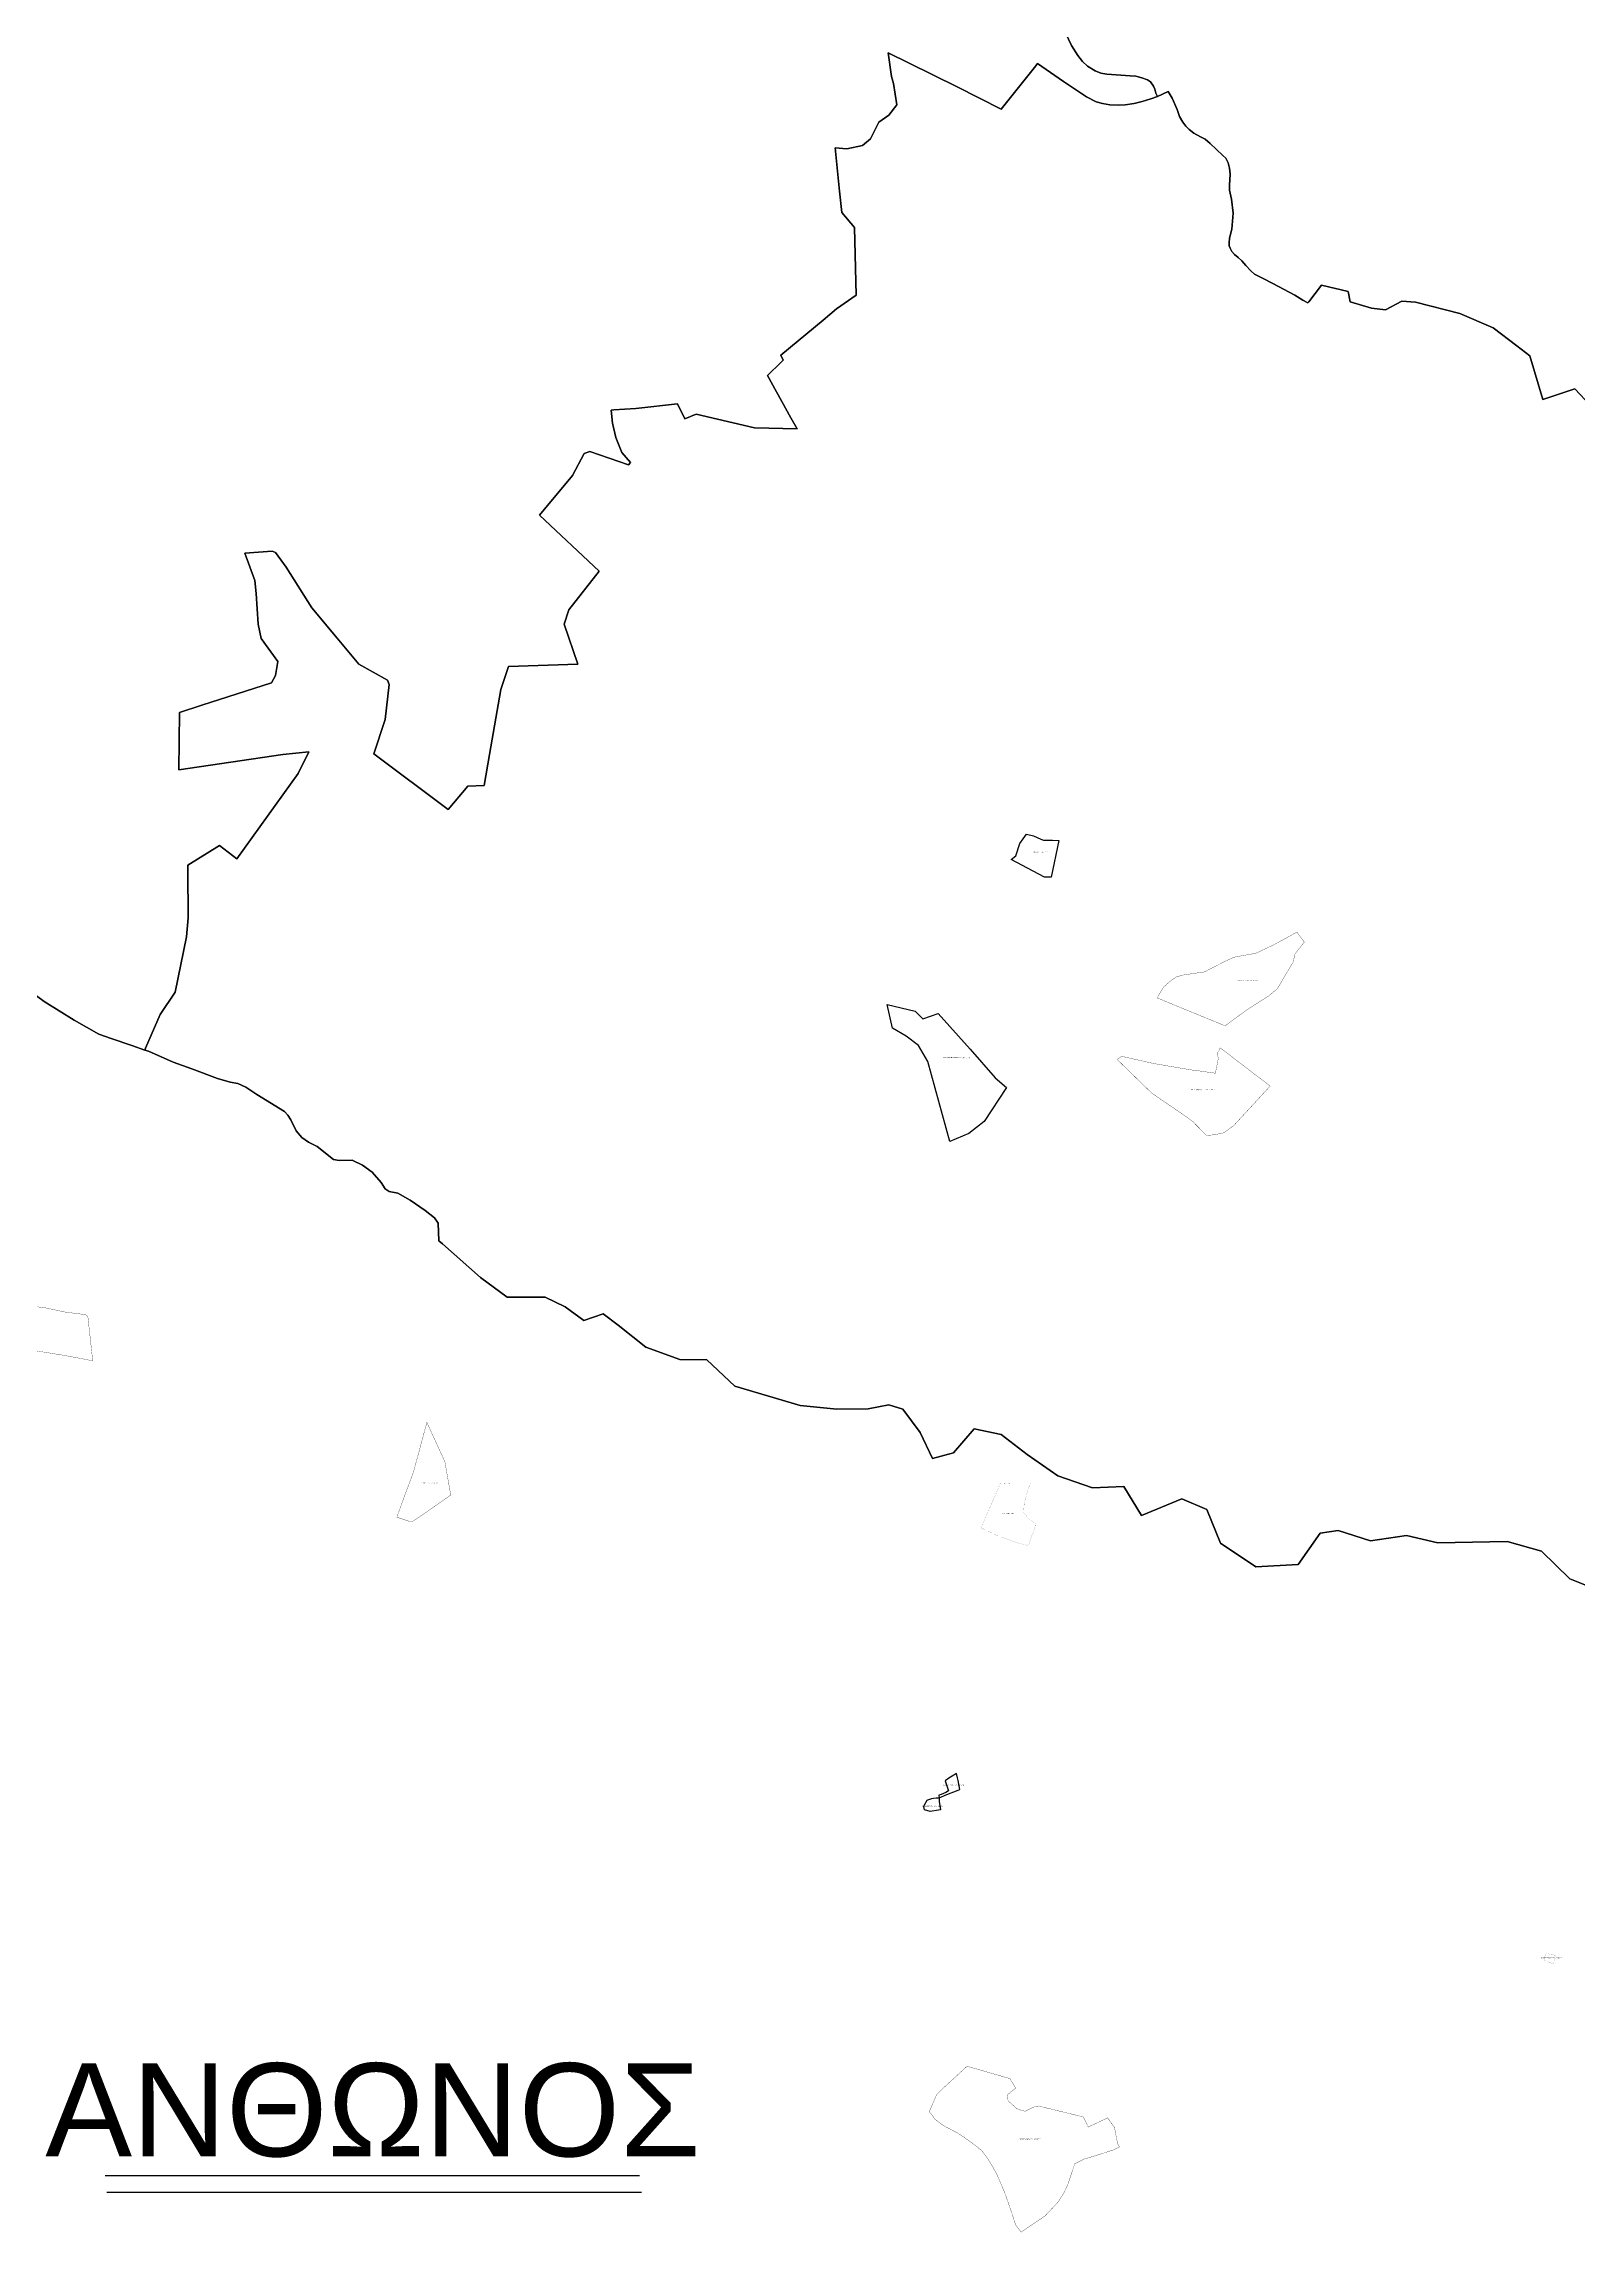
# Model space of a CAD drawing. Header units: metres. Extents: x 245125 to 394351, y 270578 to 4233311.
# Drawn here: x 286441 to 288087, y 4189333 to 4191681 of the extents above; entities that cross this region are included whole.
import ezdxf
from ezdxf.enums import TextEntityAlignment as Align
from ezdxf.lldxf.tags import DXFTag

# ---------------------------------------------------------------- set-up
doc = ezdxf.new("R2010")
doc.units = ezdxf.units.M
doc.linetypes.add('t-orio', pattern=[0.79, 0.5, -0.12, 0.05, -0.12])
for name, color, linetype in [('4495-(228-329)', 103, 'Continuous'), ('ASTOTA', 7, 'Continuous'), ('topo2010', 207, 'Continuous'), ('topo2019', 6, 'Continuous'), ('topo2020', 3, 'Continuous'), ('topo2022', 30, 'Continuous'), ('topo2025', 112, 'Continuous'), ('ΗΛΕΙΑ_Ονομασία ΟΤΑ_ΟΚΧΕ', 6, 'Continuous')]:
    doc.layers.add(name, color=color, linetype=linetype)
doc.styles.add('ARIAL', font='arial.ttf')
doc.styles.get("Standard").update_dxf_attribs({"font": 'arial.ttf'})
tags = doc.linetypes.add('HIDDEN', pattern=[0.375, 0.25, -0.125]).pattern_tags.tags
tags[6:7] = [DXFTag(74, 4), DXFTag(75, 0), DXFTag(340, '0'), DXFTag(46, 1.0), DXFTag(50, 0.0), DXFTag(44, 0.0), DXFTag(45, 0.0)]
tags[4:5] = [DXFTag(74, 4), DXFTag(75, 0), DXFTag(340, '0'), DXFTag(46, 1.0), DXFTag(50, 0.0), DXFTag(44, 0.0), DXFTag(45, 0.0)]

msp = doc.modelspace()

# ---------------------------------------------------------------- linework, layer by layer
at = {"layer": '4495-(228-329)', "color": 103}
for p, q in [((286506.8, 4189394.2), (287080.3, 4189394.2)), ((286508.9, 4189376.5), (287082.3, 4189376.5))]:
    msp.add_line(p, q, dxfattribs=at)
at = {"layer": 'ASTOTA', "color": 253, "linetype": 'HIDDEN', "ltscale": 300}
for points in [[(287534.5, 4191698.8), (287543.8, 4191679.4), (287550.4, 4191668.6), (287555.4, 4191662.3), (287560.9, 4191657.1), (287569, 4191652.2), (287575.2, 4191649.6), (287581.5, 4191648.5), (287591.4, 4191647.8), (287606.5, 4191646.9), (287612.6, 4191646.3), (287619.2, 4191644.5), (287625.1, 4191642.5), (287628.5, 4191640.3), (287631.6, 4191635.6), (287632.9, 4191632.4), (287634.2, 4191628.1), (287635.9, 4191624.7), (287628.9, 4191622.2), (287619.6, 4191619.2), (287611, 4191617), (287601.1, 4191615.5), (287593.6, 4191615.3), (287584.7, 4191615.8), (287576.8, 4191617), (287570, 4191618.9), (287559.9, 4191624.3), (287535, 4191640.7), (287507.3, 4191660.1), (287505.3, 4191657.4), (287468.1, 4191611.1), (287420.9, 4191635), (287369.6, 4191660.3), (287346.9, 4191671.3), (287350.5, 4191646.2), (287352.8, 4191638.5), (287356.4, 4191615.6), (287347.6, 4191604.6), (287336.8, 4191596.9), (287327.9, 4191579.1), (287319.3, 4191571.9), (287302.5, 4191568.6), (287290, 4191569.5), (287294.8, 4191523), (287297.2, 4191500.1), (287310.7, 4191484.2), (287312.7, 4191411.6), (287291.7, 4191396.8), (287277.2, 4191384.8), (287231.7, 4191347), (287234.5, 4191341.7), (287232.2, 4191339.4), (287217.6, 4191325.1), (287242.7, 4191279.7), (287249.2, 4191267.9), (287203.5, 4191269.1), (287141, 4191283.8), (287129, 4191278.9), (287120.9, 4191294.8), (287076.4, 4191289.9), (287052.6, 4191288.3), (287049.9, 4191288.2), (287051.4, 4191274.2), (287054.7, 4191258.8), (287061.1, 4191242.8), (287070.5, 4191231.8), (287068.4, 4191229.5), (287026.9, 4191243.8), (287021, 4191241.7), (287008.2, 4191218.1), (286973.1, 4191175.3), (287037.1, 4191115.2), (287004.3, 4191074), (286999.5, 4191058.5), (287014, 4191015.6), (286939.8, 4191013), (286931.5, 4190988.3), (286919.4, 4190918.8), (286913.5, 4190885.3), (286896.1, 4190884.8), (286875, 4190859.8), (286795.3, 4190919.5), (286807.3, 4190956.4), (286811.6, 4190993.8), (286809.9, 4190998.6), (286779, 4191015.7), (286755.7, 4191043.4), (286728.6, 4191076), (286701.1, 4191119.8), (286689.8, 4191135.3), (286686.2, 4191137), (286656.7, 4191134.6), (286667.4, 4191105.3), (286668.9, 4191091.4), (286671, 4191058.5), (286674.5, 4191043.1), (286692.3, 4191018.4), (286689.7, 4191003.5), (286685.3, 4190995.7), (286610.6, 4190971.6), (286586.6, 4190963.8), (286586.1, 4190902.1), (286697.7, 4190918.8), (286725.5, 4190921.7), (286714.1, 4190898.4), (286648.1, 4190806.6), (286629.6, 4190821.1), (286595.8, 4190799.8), (286595.6, 4190794.6), (286596.1, 4190743.3), (286594.2, 4190723), (286582.2, 4190663.9), (286566, 4190639.6), (286550.3, 4190603.7), (286549.6, 4190601.5), (286535.7, 4190606.4), (286513.3, 4190614.1), (286500.1, 4190618.8), (286473.7, 4190633.7), (286441.6, 4190653.7), (286425, 4190665.9)], [(288100.3, 4191293), (288083.6, 4191311), (288049.4, 4191299.7), (288035.5, 4191346.5), (288021.3, 4191357.2), (287996, 4191376.3), (287960.2, 4191391.7), (287912.6, 4191404), (287898, 4191405.1), (287880.6, 4191395.8), (287865.4, 4191397.4), (287842.6, 4191404.3), (287840.4, 4191415.5), (287811.7, 4191422.2), (287798.2, 4191404.3), (287797.3, 4191403.1), (287792, 4191406), (287783.1, 4191411.3), (287759.6, 4191424.1), (287749.2, 4191429.4), (287740, 4191434.1), (287735.9, 4191437.6), (287730.7, 4191443.4), (287726.5, 4191448.3), (287722.4, 4191451.8), (287718.4, 4191455.2), (287715.5, 4191458.2), (287713.7, 4191461.8), (287712.9, 4191464.4), (287712.7, 4191467.6), (287713.2, 4191472.6), (287715.7, 4191482.4), (287716.5, 4191491), (287717.1, 4191499.4), (287715.3, 4191514.5), (287713.1, 4191524.2), (287713.3, 4191529.4), (287713.8, 4191541.2), (287713, 4191547.7), (287711.7, 4191553.3), (287709.1, 4191558.3), (287705.9, 4191561.3), (287692.5, 4191574), (287687.1, 4191578.8), (287682.2, 4191581.3), (287674.8, 4191585.3), (287670, 4191589.1), (287666.2, 4191592.7), (287663, 4191597.1), (287659.7, 4191603.3), (287656.9, 4191610.8), (287651.7, 4191622.7), (287647.4, 4191630.1), (287635.9, 4191624.7), (287634.2, 4191628.1), (287632.9, 4191632.4), (287631.6, 4191635.6), (287628.5, 4191640.3), (287625.1, 4191642.5), (287619.2, 4191644.5), (287612.6, 4191646.3), (287606.5, 4191646.9), (287591.4, 4191647.8), (287581.5, 4191648.5), (287575.2, 4191649.6), (287569, 4191652.2), (287560.9, 4191657.1), (287555.4, 4191662.3), (287550.4, 4191668.6), (287543.8, 4191679.4), (287534.5, 4191698.8)], [(288100.3, 4191293), (288083.6, 4191311), (288049.4, 4191299.7), (288035.5, 4191346.5), (288021.3, 4191357.2), (287996, 4191376.3), (287960.2, 4191391.7), (287912.6, 4191404), (287898, 4191405.1), (287880.6, 4191395.8), (287865.4, 4191397.4), (287842.6, 4191404.3), (287840.4, 4191415.5), (287811.7, 4191422.2), (287798.2, 4191404.3), (287797.3, 4191403.1), (287792, 4191406), (287783.1, 4191411.3), (287759.6, 4191424.1), (287749.2, 4191429.4), (287740, 4191434.1), (287735.9, 4191437.6), (287730.7, 4191443.4), (287726.5, 4191448.3), (287722.4, 4191451.8), (287718.4, 4191455.2), (287715.5, 4191458.2), (287713.7, 4191461.8), (287712.9, 4191464.4), (287712.7, 4191467.6), (287713.2, 4191472.6), (287715.7, 4191482.4), (287716.5, 4191491), (287717.1, 4191499.4), (287715.3, 4191514.5), (287713.1, 4191524.2), (287713.3, 4191529.4), (287713.8, 4191541.2), (287713, 4191547.7), (287711.7, 4191553.3), (287709.1, 4191558.3), (287705.9, 4191561.3), (287692.5, 4191574), (287687.1, 4191578.8), (287682.2, 4191581.3), (287674.8, 4191585.3), (287670, 4191589.1), (287666.2, 4191592.7), (287663, 4191597.1), (287659.7, 4191603.3), (287656.9, 4191610.8), (287651.7, 4191622.7), (287647.4, 4191630.1), (287635.9, 4191624.7), (287634.2, 4191628.1), (287632.9, 4191632.4), (287631.6, 4191635.6), (287628.5, 4191640.3), (287625.1, 4191642.5), (287619.2, 4191644.5), (287612.6, 4191646.3), (287606.5, 4191646.9), (287591.4, 4191647.8), (287581.5, 4191648.5), (287575.2, 4191649.6), (287569, 4191652.2), (287560.9, 4191657.1), (287555.4, 4191662.3), (287550.4, 4191668.6), (287543.8, 4191679.4), (287534.5, 4191698.8)], [(288103.3, 4190024.4), (288078.2, 4190034.2), (288047.7, 4190064.1), (288010.9, 4190074.3), (287936.6, 4190073.1), (287902.9, 4190080.8), (287864.3, 4190075.3), (287829.6, 4190086.1), (287810.5, 4190083.3), (287786.9, 4190049.8), (287741.3, 4190047.3), (287703.5, 4190072.7), (287689, 4190108.9), (287662.2, 4190120.2), (287618.9, 4190102.3), (287599.7, 4190133.5), (287566.2, 4190132), (287528.9, 4190144.8), (287496.2, 4190167.9), (287468.3, 4190189.3), (287439.1, 4190195.2), (287416.9, 4190169.7), (287394.6, 4190163.6), (287381.2, 4190191.5), (287362.8, 4190216.3), (287347.8, 4190221.2), (287325.6, 4190216.9), (287291.8, 4190216.3), (287252.5, 4190220.4), (287182.5, 4190241.2), (287152.6, 4190269.2), (287123.5, 4190269.6), (287086.9, 4190282.8), (287057.3, 4190306.4), (287041.4, 4190318.8), (287020.6, 4190311.4), (287000.3, 4190326.2), (286979.1, 4190336.5), (286938.3, 4190336.5), (286909.6, 4190357.5), (286868.7, 4190393.7), (286865, 4190396.9), (286864.3, 4190415.9), (286860.4, 4190421.7), (286850.1, 4190429.5), (286834.2, 4190440.7), (286820.9, 4190448.1), (286811.8, 4190449.9), (286807.3, 4190452.8), (286802.9, 4190459.6), (286793.4, 4190470.5), (286783.2, 4190478.3), (286772.1, 4190483.5), (286757.9, 4190483.2), (286751.9, 4190484.2), (286734.5, 4190498.2), (286725, 4190502.7), (286717.8, 4190507.9), (286711.7, 4190515.1), (286706.2, 4190526.6), (286703, 4190531.6), (286699.3, 4190535.6), (286669.7, 4190554.1), (286658, 4190561.8), (286649.3, 4190565.8), (286640.9, 4190567.3), (286627.4, 4190571.2), (286599.8, 4190581.4), (286579.9, 4190588.8), (286553.5, 4190600.3), (286549.6, 4190601.5), (286550.3, 4190603.7), (286566, 4190639.6), (286582.2, 4190663.9), (286594.2, 4190723), (286596.1, 4190743.3), (286595.6, 4190794.6), (286595.8, 4190799.8), (286629.6, 4190821.1), (286648.1, 4190806.6), (286714.1, 4190898.4), (286725.5, 4190921.7), (286697.7, 4190918.8), (286586.1, 4190902.1), (286586.6, 4190963.8), (286610.6, 4190971.6), (286685.3, 4190995.7), (286689.7, 4191003.5), (286692.3, 4191018.4), (286674.5, 4191043.1), (286671, 4191058.5), (286668.9, 4191091.4), (286667.4, 4191105.3), (286656.7, 4191134.6), (286686.2, 4191137), (286689.8, 4191135.3), (286701.1, 4191119.8), (286728.6, 4191076), (286755.7, 4191043.4), (286779, 4191015.7), (286809.9, 4190998.6), (286811.6, 4190993.8), (286807.3, 4190956.4), (286795.3, 4190919.5), (286875, 4190859.8), (286896.1, 4190884.8), (286913.5, 4190885.3), (286919.4, 4190918.8), (286931.5, 4190988.3), (286939.8, 4191013), (287014, 4191015.6), (286999.5, 4191058.5), (287004.3, 4191074), (287037.1, 4191115.2), (286973.1, 4191175.3), (287008.2, 4191218.1), (287021, 4191241.7), (287026.9, 4191243.8), (287068.4, 4191229.5), (287070.5, 4191231.8), (287061.1, 4191242.8), (287054.7, 4191258.8), (287051.4, 4191274.2), (287049.9, 4191288.2), (287052.6, 4191288.3), (287076.4, 4191289.9), (287120.9, 4191294.8), (287129, 4191278.9), (287141, 4191283.8), (287203.5, 4191269.1), (287249.2, 4191267.9), (287242.7, 4191279.7), (287217.6, 4191325.1), (287232.2, 4191339.4), (287234.5, 4191341.7), (287231.7, 4191347), (287277.2, 4191384.8), (287291.7, 4191396.8), (287312.7, 4191411.6), (287310.7, 4191484.2), (287297.2, 4191500.1), (287294.8, 4191523), (287290, 4191569.5), (287302.5, 4191568.6), (287319.3, 4191571.9), (287327.9, 4191579.1), (287336.8, 4191596.9), (287347.6, 4191604.6), (287356.4, 4191615.6), (287352.8, 4191638.5), (287350.5, 4191646.2), (287346.9, 4191671.3), (287369.6, 4191660.3), (287420.9, 4191635), (287468.1, 4191611.1), (287505.3, 4191657.4), (287507.3, 4191660.1), (287535, 4191640.7), (287559.9, 4191624.3), (287570, 4191618.9), (287576.8, 4191617), (287584.7, 4191615.8), (287593.6, 4191615.3), (287601.1, 4191615.5), (287611, 4191617), (287619.6, 4191619.2), (287628.9, 4191622.2), (287635.9, 4191624.7), (287647.4, 4191630.1), (287651.7, 4191622.7), (287656.9, 4191610.8), (287659.7, 4191603.3), (287663, 4191597.1), (287666.2, 4191592.7), (287670, 4191589.1), (287674.8, 4191585.3), (287682.2, 4191581.3), (287687.1, 4191578.8), (287692.5, 4191574), (287705.9, 4191561.3), (287709.1, 4191558.3), (287711.7, 4191553.3), (287713, 4191547.7), (287713.8, 4191541.2), (287713.3, 4191529.4), (287713.1, 4191524.2), (287715.3, 4191514.5), (287717.1, 4191499.4), (287716.5, 4191491), (287715.7, 4191482.4), (287713.2, 4191472.6), (287712.7, 4191467.6), (287712.9, 4191464.4), (287713.7, 4191461.8), (287715.5, 4191458.2), (287718.4, 4191455.2), (287722.4, 4191451.8), (287726.5, 4191448.3), (287730.7, 4191443.4), (287735.9, 4191437.6), (287740, 4191434.1), (287749.2, 4191429.4), (287759.6, 4191424.1), (287783.1, 4191411.3), (287792, 4191406), (287797.3, 4191403.1), (287798.2, 4191404.3), (287811.7, 4191422.2), (287840.4, 4191415.5), (287842.6, 4191404.3), (287865.4, 4191397.4), (287880.6, 4191395.8), (287898, 4191405.1), (287912.6, 4191404), (287960.2, 4191391.7), (287996, 4191376.3), (288021.3, 4191357.2), (288035.5, 4191346.5), (288049.4, 4191299.7), (288083.6, 4191311), (288100.3, 4191293)], [(288103.3, 4190024.4), (288078.2, 4190034.2), (288047.7, 4190064.1), (288010.9, 4190074.3), (287936.6, 4190073.1), (287902.9, 4190080.8), (287864.3, 4190075.3), (287829.6, 4190086.1), (287810.5, 4190083.3), (287786.9, 4190049.8), (287741.3, 4190047.3), (287703.5, 4190072.7), (287689, 4190108.9), (287662.2, 4190120.2), (287618.9, 4190102.3), (287599.7, 4190133.5), (287566.2, 4190132), (287528.9, 4190144.8), (287496.2, 4190167.9), (287468.3, 4190189.3), (287439.1, 4190195.2), (287416.9, 4190169.7), (287394.6, 4190163.6), (287381.2, 4190191.5), (287362.8, 4190216.3), (287347.8, 4190221.2), (287325.6, 4190216.9), (287291.8, 4190216.3), (287252.5, 4190220.4), (287182.5, 4190241.2), (287152.6, 4190269.2), (287123.5, 4190269.6), (287086.9, 4190282.8), (287057.3, 4190306.4), (287041.4, 4190318.8), (287020.6, 4190311.4), (287000.3, 4190326.2), (286979.1, 4190336.5), (286938.3, 4190336.5), (286909.6, 4190357.5), (286868.7, 4190393.7), (286865, 4190396.9), (286864.3, 4190415.9), (286860.4, 4190421.7), (286850.1, 4190429.5), (286834.2, 4190440.7), (286820.9, 4190448.1), (286811.8, 4190449.9), (286807.3, 4190452.8), (286802.9, 4190459.6), (286793.4, 4190470.5), (286783.2, 4190478.3), (286772.1, 4190483.5), (286757.9, 4190483.2), (286751.9, 4190484.2), (286734.5, 4190498.2), (286725, 4190502.7), (286717.8, 4190507.9), (286711.7, 4190515.1), (286706.2, 4190526.6), (286703, 4190531.6), (286699.3, 4190535.6), (286669.7, 4190554.1), (286658, 4190561.8), (286649.3, 4190565.8), (286640.9, 4190567.3), (286627.4, 4190571.2), (286599.8, 4190581.4), (286579.9, 4190588.8), (286553.5, 4190600.3), (286549.6, 4190601.5), (286550.3, 4190603.7), (286566, 4190639.6), (286582.2, 4190663.9), (286594.2, 4190723), (286596.1, 4190743.3), (286595.6, 4190794.6), (286595.8, 4190799.8), (286629.6, 4190821.1), (286648.1, 4190806.6), (286714.1, 4190898.4), (286725.5, 4190921.7), (286697.7, 4190918.8), (286586.1, 4190902.1), (286586.6, 4190963.8), (286610.6, 4190971.6), (286685.3, 4190995.7), (286689.7, 4191003.5), (286692.3, 4191018.4), (286674.5, 4191043.1), (286671, 4191058.5), (286668.9, 4191091.4), (286667.4, 4191105.3), (286656.7, 4191134.6), (286686.2, 4191137), (286689.8, 4191135.3), (286701.1, 4191119.8), (286728.6, 4191076), (286755.7, 4191043.4), (286779, 4191015.7), (286809.9, 4190998.6), (286811.6, 4190993.8), (286807.3, 4190956.4), (286795.3, 4190919.5), (286875, 4190859.8), (286896.1, 4190884.8), (286913.5, 4190885.3), (286919.4, 4190918.8), (286931.5, 4190988.3), (286939.8, 4191013), (287014, 4191015.6), (286999.5, 4191058.5), (287004.3, 4191074), (287037.1, 4191115.2), (286973.1, 4191175.3), (287008.2, 4191218.1), (287021, 4191241.7), (287026.9, 4191243.8), (287068.4, 4191229.5), (287070.5, 4191231.8), (287061.1, 4191242.8), (287054.7, 4191258.8), (287051.4, 4191274.2), (287049.9, 4191288.2), (287052.6, 4191288.3), (287076.4, 4191289.9), (287120.9, 4191294.8), (287129, 4191278.9), (287141, 4191283.8), (287203.5, 4191269.1), (287249.2, 4191267.9), (287242.7, 4191279.7), (287217.6, 4191325.1), (287232.2, 4191339.4), (287234.5, 4191341.7), (287231.7, 4191347), (287277.2, 4191384.8), (287291.7, 4191396.8), (287312.7, 4191411.6), (287310.7, 4191484.2), (287297.2, 4191500.1), (287294.8, 4191523), (287290, 4191569.5), (287302.5, 4191568.6), (287319.3, 4191571.9), (287327.9, 4191579.1), (287336.8, 4191596.9), (287347.6, 4191604.6), (287356.4, 4191615.6), (287352.8, 4191638.5), (287350.5, 4191646.2), (287346.9, 4191671.3), (287369.6, 4191660.3), (287420.9, 4191635), (287468.1, 4191611.1), (287505.3, 4191657.4), (287507.3, 4191660.1), (287535, 4191640.7), (287559.9, 4191624.3), (287570, 4191618.9), (287576.8, 4191617), (287584.7, 4191615.8), (287593.6, 4191615.3), (287601.1, 4191615.5), (287611, 4191617), (287619.6, 4191619.2), (287628.9, 4191622.2), (287635.9, 4191624.7), (287647.4, 4191630.1), (287651.7, 4191622.7), (287656.9, 4191610.8), (287659.7, 4191603.3), (287663, 4191597.1), (287666.2, 4191592.7), (287670, 4191589.1), (287674.8, 4191585.3), (287682.2, 4191581.3), (287687.1, 4191578.8), (287692.5, 4191574), (287705.9, 4191561.3), (287709.1, 4191558.3), (287711.7, 4191553.3), (287713, 4191547.7), (287713.8, 4191541.2), (287713.3, 4191529.4), (287713.1, 4191524.2), (287715.3, 4191514.5), (287717.1, 4191499.4), (287716.5, 4191491), (287715.7, 4191482.4), (287713.2, 4191472.6), (287712.7, 4191467.6), (287712.9, 4191464.4), (287713.7, 4191461.8), (287715.5, 4191458.2), (287718.4, 4191455.2), (287722.4, 4191451.8), (287726.5, 4191448.3), (287730.7, 4191443.4), (287735.9, 4191437.6), (287740, 4191434.1), (287749.2, 4191429.4), (287759.6, 4191424.1), (287783.1, 4191411.3), (287792, 4191406), (287797.3, 4191403.1), (287798.2, 4191404.3), (287811.7, 4191422.2), (287840.4, 4191415.5), (287842.6, 4191404.3), (287865.4, 4191397.4), (287880.6, 4191395.8), (287898, 4191405.1), (287912.6, 4191404), (287960.2, 4191391.7), (287996, 4191376.3), (288021.3, 4191357.2), (288035.5, 4191346.5), (288049.4, 4191299.7), (288083.6, 4191311), (288100.3, 4191293)], [(286425, 4190665.9), (286441.6, 4190653.7), (286473.7, 4190633.7), (286500.1, 4190618.8), (286513.3, 4190614.1), (286535.7, 4190606.4), (286549.6, 4190601.5), (286553.5, 4190600.3), (286579.9, 4190588.8), (286599.8, 4190581.4), (286627.4, 4190571.2), (286640.9, 4190567.3), (286649.3, 4190565.8), (286658, 4190561.8), (286669.7, 4190554.1), (286699.3, 4190535.6), (286703, 4190531.6), (286706.2, 4190526.6), (286711.7, 4190515.1), (286717.8, 4190507.9), (286725, 4190502.7), (286734.5, 4190498.2), (286751.9, 4190484.2), (286757.9, 4190483.2), (286772.1, 4190483.5), (286783.2, 4190478.3), (286793.4, 4190470.5), (286802.9, 4190459.6), (286807.3, 4190452.8), (286811.8, 4190449.9), (286820.9, 4190448.1), (286834.2, 4190440.7), (286850.1, 4190429.5), (286860.4, 4190421.7), (286864.3, 4190415.9), (286865, 4190396.9), (286868.7, 4190393.7), (286909.6, 4190357.5), (286938.3, 4190336.5), (286979.1, 4190336.5), (287000.3, 4190326.2), (287020.6, 4190311.4), (287041.4, 4190318.8), (287057.3, 4190306.4), (287086.9, 4190282.8), (287123.5, 4190269.6), (287152.6, 4190269.2), (287182.5, 4190241.2), (287252.5, 4190220.4), (287291.8, 4190216.3), (287325.6, 4190216.9), (287347.8, 4190221.2), (287362.8, 4190216.3), (287381.2, 4190191.5), (287394.6, 4190163.6), (287416.9, 4190169.7), (287439.1, 4190195.2), (287468.3, 4190189.3), (287496.2, 4190167.9), (287528.9, 4190144.8), (287566.2, 4190132), (287599.7, 4190133.5), (287618.9, 4190102.3), (287662.2, 4190120.2), (287689, 4190108.9), (287703.5, 4190072.7), (287741.3, 4190047.3), (287786.9, 4190049.8), (287810.5, 4190083.3), (287829.6, 4190086.1), (287864.3, 4190075.3), (287902.9, 4190080.8), (287936.6, 4190073.1), (288010.9, 4190074.3), (288047.7, 4190064.1), (288078.2, 4190034.2), (288103.3, 4190024.4)]]:
    msp.add_lwpolyline(points, dxfattribs=at)
at = {"layer": 'ASTOTA'}
msp.add_lwpolyline([(286425, 4190665.9), (286441.6, 4190653.7), (286473.7, 4190633.7), (286500.1, 4190618.8), (286513.3, 4190614.1), (286535.7, 4190606.4), (286549.6, 4190601.5), (286553.5, 4190600.3), (286579.9, 4190588.8), (286599.8, 4190581.4), (286627.4, 4190571.2), (286640.9, 4190567.3), (286649.3, 4190565.8), (286658, 4190561.8), (286669.7, 4190554.1), (286699.3, 4190535.6), (286703, 4190531.6), (286706.2, 4190526.6), (286711.7, 4190515.1), (286717.8, 4190507.9), (286725, 4190502.7), (286734.5, 4190498.2), (286751.9, 4190484.2), (286757.9, 4190483.2), (286772.1, 4190483.5), (286783.2, 4190478.3), (286793.4, 4190470.5), (286802.9, 4190459.6), (286807.3, 4190452.8), (286811.8, 4190449.9), (286820.9, 4190448.1), (286834.2, 4190440.7), (286850.1, 4190429.5), (286860.4, 4190421.7), (286864.3, 4190415.9), (286865, 4190396.9), (286868.7, 4190393.7), (286909.6, 4190357.5), (286938.3, 4190336.5), (286979.1, 4190336.5), (287000.3, 4190326.2), (287020.6, 4190311.4), (287041.4, 4190318.8), (287057.3, 4190306.4), (287086.9, 4190282.8), (287123.5, 4190269.6), (287152.6, 4190269.2), (287182.5, 4190241.2), (287252.5, 4190220.4), (287291.8, 4190216.3), (287325.6, 4190216.9), (287347.8, 4190221.2), (287362.8, 4190216.3), (287381.2, 4190191.5), (287394.6, 4190163.6), (287416.9, 4190169.7), (287439.1, 4190195.2), (287468.3, 4190189.3), (287496.2, 4190167.9), (287528.9, 4190144.8), (287566.2, 4190132), (287599.7, 4190133.5), (287618.9, 4190102.3), (287662.2, 4190120.2), (287689, 4190108.9), (287703.5, 4190072.7), (287741.3, 4190047.3), (287786.9, 4190049.8), (287810.5, 4190083.3), (287829.6, 4190086.1), (287864.3, 4190075.3), (287902.9, 4190080.8), (287936.6, 4190073.1), (288010.9, 4190074.3), (288047.7, 4190064.1), (288078.2, 4190034.2), (288103.3, 4190024.4)], dxfattribs=at)
at = {"layer": 'topo2010', "color": 207}
for p, q in [((287351.8, 4190625), (287345.8, 4190650.6)), ((287345.8, 4190650.6), (287375.8, 4190643.5)), ((287366.2, 4190616.7), (287351.8, 4190625)), ((287375.8, 4190643.5), (287384.1, 4190635.1)), ((287384.1, 4190635.1), (287400.7, 4190640.9)), ((287400.7, 4190640.9), (287434.8, 4190602.5)), ((287379.6, 4190606.6), (287366.2, 4190616.7)), ((287389.5, 4190589.5), (287379.6, 4190606.6)), ((287434.8, 4190602.5), (287461.8, 4190571.9)), ((287413, 4190503.7), (287389.5, 4190589.5)), ((287474, 4190561.3), (287450.1, 4190525)), ((287461.8, 4190571.9), (287474, 4190561.3)), ((287433.5, 4190512), (287413, 4190503.7)), ((287450.1, 4190525), (287433.5, 4190512)), ((287413, 4190503.7), (287413, 4190503.7))]:
    msp.add_line(p, q, dxfattribs=at)
at = {"layer": 'topo2019', "color": 6, "ltscale": 2}
msp.add_lwpolyline([(287521.7, 4190787.1), (287514.8, 4190787), (287502.5, 4190793.5), (287479.1, 4190806.1), (287484.1, 4190810), (287488.4, 4190823.2), (287495.3, 4190833.2), (287502.9, 4190831.6), (287510.9, 4190827.8), (287513.7, 4190826.9), (287523.4, 4190826.9), (287530, 4190826.3)], close=True, dxfattribs=at)
at = {"layer": 'topo2019', "color": 6, "ltscale": 27, "const_width": 0.3, "flags": 128}
msp.add_lwpolyline([(286852.1, 4190202.2), (286871.4, 4190160), (286877.7, 4190124.2), (286843.9, 4190100.6), (286835.4, 4190095.3), (286819.9, 4190100.5), (286830.9, 4190130.8), (286837.7, 4190148.8)], close=True, dxfattribs=at)
at = {"layer": 'topo2019', "color": 6, "ltscale": 2, "flags": 128}
for points in [[(287401.6, 4189799.4), (287410, 4189803.1), (287422.1, 4189807.5), (287424, 4189808.2), (287422.2, 4189817.9), (287421.2, 4189821), (287420.4, 4189825.5), (287415.8, 4189822.8), (287412, 4189820.7), (287408, 4189817.8), (287411.7, 4189807), (287409, 4189805.2), (287404, 4189803), (287401.4, 4189802.3)], [(287385.9, 4189786.7), (287385.3, 4189790.3), (287385.5, 4189791.2), (287388.7, 4189797.1), (287389.6, 4189797.4), (287394, 4189798.8), (287395.6, 4189799.2), (287398.6, 4189799.6), (287401.6, 4189799.4), (287401.6, 4189799.4), (287401.6, 4189799.4), (287401.6, 4189795.5), (287403, 4189786.7), (287400.9, 4189786.1), (287392.2, 4189784.7)]]:
    msp.add_lwpolyline(points, close=True, dxfattribs=at)
at = {"layer": 'topo2020', "color": 3, "lineweight": 80, "ltscale": 40, "const_width": 0.3, "flags": 128}
msp.add_lwpolyline([(287793.4, 4190717.4), (287783.6, 4190705.1), (287781.4, 4190696), (287764.4, 4190667.3), (287755.2, 4190659.7), (287731.2, 4190644.4), (287708.6, 4190627.6), (287683.6, 4190637.8), (287649, 4190652), (287636, 4190657.4), (287636.6, 4190659.7), (287642.6, 4190669.4), (287650.7, 4190676.4), (287656.7, 4190680.3), (287664.4, 4190682.3), (287686.4, 4190685.5), (287694.4, 4190689.7), (287709, 4190697.1), (287718.3, 4190701.3), (287741.5, 4190705.5), (287761.1, 4190714.7), (287785.5, 4190728.2)], close=True, dxfattribs=at)
at = {"layer": 'topo2020', "color": 3, "ltscale": 10, "const_width": 0.3}
msp.add_lwpolyline([(286434.4, 4190326.2), (286443.7, 4190324.9), (286460.4, 4190321.3), (286463, 4190320.7), (286485.7, 4190317.8), (286488.4, 4190315.8), (286493.6, 4190268.2), (286479.6, 4190271), (286462.7, 4190274.1), (286442.1, 4190277.5), (286432.3, 4190278.9)], dxfattribs=at)
at = {"layer": 'topo2022', "linetype": 't-orio', "lineweight": 35, "ltscale": 2, "const_width": 0.3}
msp.add_lwpolyline([(287592.6, 4190591.6), (287617.3, 4190567.5), (287629.7, 4190555.5), (287647.3, 4190543.4), (287660.6, 4190534.4), (287673.4, 4190525.3), (287688.4, 4190510.1), (287696.9, 4190510.7), (287707.2, 4190512.9), (287717.6, 4190520.5), (287737, 4190541.5), (287756.8, 4190563), (287730.5, 4190583.1), (287703.2, 4190604), (287700, 4190597.8), (287701.2, 4190592.7), (287698, 4190576.8), (287681.1, 4190579.2), (287671.5, 4190580.4), (287631.2, 4190587.3), (287613, 4190591.4), (287597.5, 4190594.9), (287592.6, 4190591.6)], dxfattribs=at)
at = {"layer": 'topo2022', "color": 30, "ltscale": 20, "const_width": 0.1}
msp.add_lwpolyline([(288052.4, 4189632.6), (288062.7, 4189630.5), (288060.8, 4189621.3), (288058.9, 4189621.8), (288050.4, 4189625.8)], close=True, dxfattribs=at)
at = {"layer": 'topo2022', "color": 30, "linetype": 't-orio', "ltscale": 50, "const_width": 0.3}
msp.add_lwpolyline([(287483.6, 4189341.6), (287479.9, 4189353.3), (287471.9, 4189376.1), (287463.6, 4189395.6), (287455.5, 4189409.8), (287451.7, 4189415.3), (287447, 4189421.3), (287436.4, 4189429.7), (287422.1, 4189439.5), (287406.7, 4189447.6), (287397, 4189454.7), (287394.6, 4189458.3), (287391.1, 4189462.8), (287398.9, 4189480.9), (287404.3, 4189486.4), (287414.1, 4189495.4), (287431.6, 4189511.5), (287477.7, 4189498.2), (287483.9, 4189487.8), (287479.3, 4189484.6), (287475, 4189480.9), (287475.6, 4189474.5), (287485.1, 4189465.9), (287489.1, 4189464.4), (287494, 4189463.2), (287502.6, 4189467.5), (287507.9, 4189468.9), (287556.4, 4189457.1), (287561.6, 4189446.3), (287582.5, 4189456.1), (287582.8, 4189455.5), (287589.7, 4189446), (287593.1, 4189428.5), (287595.2, 4189424.9), (287588.5, 4189421.7), (287569.6, 4189415.6), (287557.5, 4189412), (287547, 4189406.7), (287539.7, 4189384.4), (287535, 4189374.7), (287529.1, 4189365.6), (287515, 4189350.7), (287489.6, 4189333.6), (287483.6, 4189341.6)], dxfattribs=at)
at = {"layer": 'topo2025', "linetype": 't-orio', "ltscale": 15, "const_width": 0.1}
msp.add_lwpolyline([(287467.1, 4190136.3), (287481.1, 4190137.3), (287500.3, 4190137.3), (287499.2, 4190135.5), (287496.3, 4190127.7), (287493, 4190115.9), (287492.3, 4190106.2), (287496.5, 4190100.2), (287504.9, 4190093.9), (287504.5, 4190089.7), (287500.3, 4190078.2), (287497.6, 4190069.9), (287487.1, 4190072.6), (287466.2, 4190079.8), (287446.8, 4190089)], close=True, dxfattribs=at)

# ---------------------------------------------------------------- texts
at = {"layer": 'topo2010', "color": 207, "ltscale": 2, "insert": (287406.2, 4190594.1), "char_height": 1, "width": 29.803, "attachment_point": 1}
msp.add_mtext('ΚΟΛΟΒΟΣ ΑΝΔΡΙΟΠΟΥΛΟΣ-10(ορθογωνιες)', dxfattribs=at)
at = {"layer": 'topo2019', "color": 6, "ltscale": 2, "char_height": 1, "attachment_point": 1}
for s, insert, width in [('ΣΙΑΧΑΜΗΣ ΙΩΑΝΝΗΣ-19', (287502.5, 4190814.6), 19.39), ('ΝΙΚΟΛΟΠΟΥΛΟΣ ΦΩΤΗΣ-19', (286846.3, 4190137.7), 30.509), ('ΒΛΑΣΣΟΠΟΥΛΟΣ ΚΑΛΟ ΠΑΙΔΙ-19', (287406.5, 4189813.5), 26.291), ('ΒΛΑΣΣΟΠΟΥΛΟΣ ΚΑΛΟ ΠΑΙΔΙ-19', (287383.4, 4189791.1), 24.538)]:
    msp.add_mtext(s, dxfattribs=dict(at, insert=insert, width=width))
at = {"layer": 'topo2020', "color": 3, "ltscale": 2, "insert": (287721.3, 4190676.6), "char_height": 1, "width": 32.034, "attachment_point": 1}
msp.add_mtext('ΔΗΜΗΤΡΟΠΟΥΛΟΣ ΓΑΒΡΑΚΙΑ-20', dxfattribs=at)
at = {"layer": 'topo2022', "ltscale": 2, "insert": (287671.7, 4190559.6), "char_height": 1, "width": 29.803, "attachment_point": 1}
msp.add_mtext('ΔΗΜΗΤΡΟΠΟΥΛΟΣ ΒΟΥΛΙΑΓΜΕΝΗ-22', dxfattribs=at)
at = {"layer": 'topo2022', "color": 30, "ltscale": 2, "char_height": 1, "attachment_point": 1}
for insert, width in [((288047.1, 4189628.2), 24.623), ((287487.8, 4189433.7), 24.301)]:
    msp.add_mtext('AΠΟΣΤΟΛΟΠΟΥΛΟΣ ΑΝΘΩΝΑΣ-22', dxfattribs=dict(at, insert=insert, width=width))
at = {"layer": 'topo2025', "ltscale": 2, "insert": (287469, 4190104.8), "char_height": 1, "width": 26.291, "attachment_point": 1}
msp.add_mtext('ΓΚΡΙΛΛΑ ΦΩΤΕΙΝΗ-25', dxfattribs=at)
at = {"layer": 'ΗΛΕΙΑ_Ονομασία ΟΤΑ_ΟΚΧΕ', "color": 253, "style": 'ARIAL'}
msp.add_text('ΑΝΘΩΝΟΣ', height=100, dxfattribs=at).set_placement((286794.2, 4189464.8), align=Align.MIDDLE)

doc.saveas('drawing.dxf')
